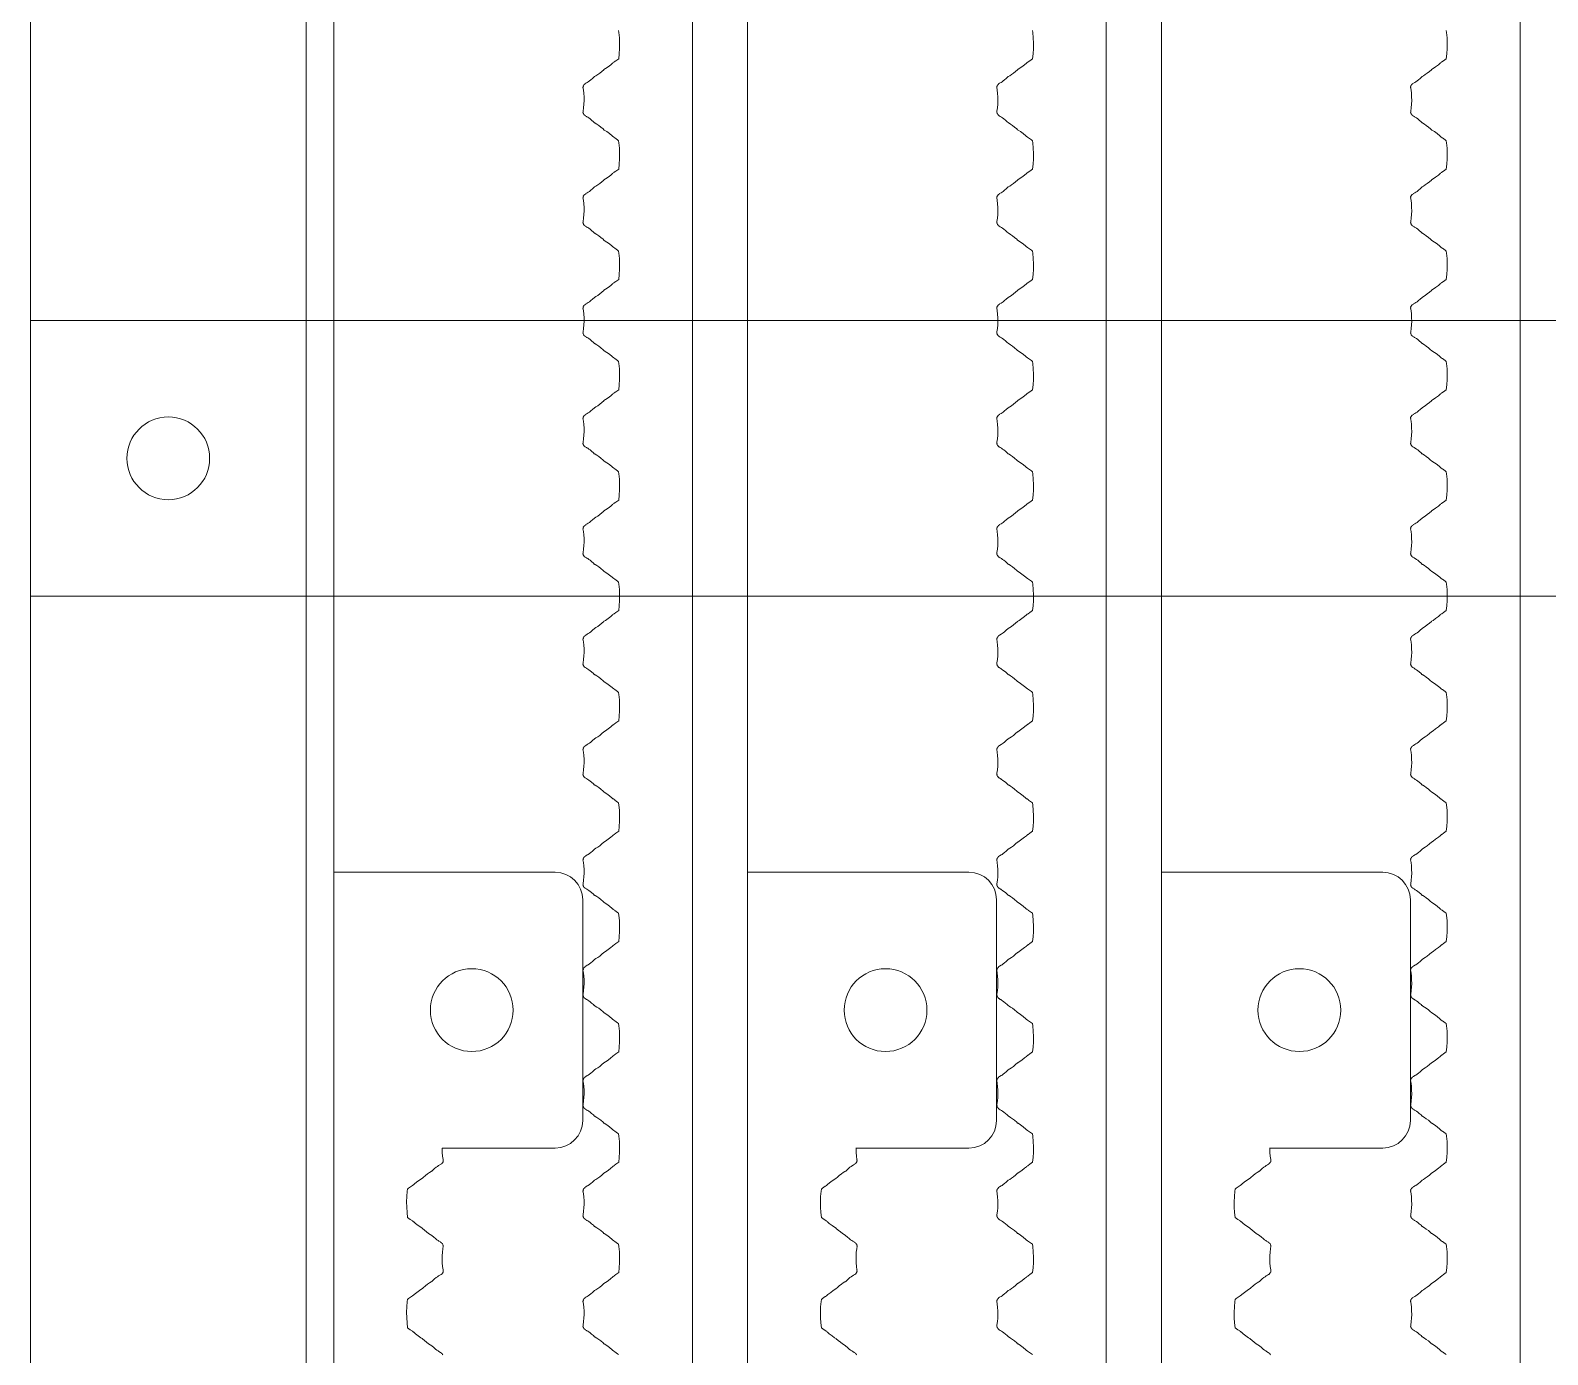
# Model space of a CAD drawing. Header units: millimetres. Extents: x 0 to 600, y -180 to 0.
# Drawn here: x 0 to 55, y -97.5 to -49.5 of the extents above; entities that cross this region are included whole.
import ezdxf

# ---------------------------------------------------------------- set-up
doc = ezdxf.new("R2010")
doc.units = ezdxf.units.MM
doc.layers.get('0').update_dxf_attribs({"linetype": 'CONTINUOUS', "lineweight": 0})
for name, color, linetype, lineweight in [('layer1', 6, 'CONTINUOUS', 0), ('layer2', 4, 'CONTINUOUS', 0), ('layer3', 2, 'CONTINUOUS', 0), ('layer4', 1, 'CONTINUOUS', 0), ('xdrills', 3, 'CONTINUOUS', 0)]:
    doc.layers.add(name, color=color, linetype=linetype, lineweight=lineweight)

# ---------------------------------------------------------------- blocks, each defined once
blk = doc.blocks.new('vline')
at = {"layer": 'layer2'}
for p, q in [((0, 0), (0, -160)), ((13, -160), (13, 0)), ((10.336, -39.565), (10.325, -39.487)), ((10.353, -39.757), (10.336, -39.565)), ((10.346, -40.34), (10.358, -40.147)), ((10.36, -39.952), (10.353, -39.757)), ((10.358, -40.147), (10.36, -39.952)), ((10.038, -40.732), (10.103, -40.677)), ((10.103, -40.677), (10.111, -40.672)), ((10.111, -40.672), (10.13, -40.654)), ((10.13, -40.654), (10.157, -40.638)), ((10.157, -40.638), (10.164, -40.63)), ((10.164, -40.63), (10.228, -40.587)), ((10.228, -40.587), (10.326, -40.514)), ((10.326, -40.514), (10.346, -40.34)), ((9.317, -41.283), (9.377, -41.233)), ((9.377, -41.233), (9.449, -41.165)), ((9.449, -41.165), (9.503, -41.133)), ((9.503, -41.133), (9.566, -41.092)), ((9.566, -41.092), (9.637, -41.04)), ((9.637, -41.04), (9.716, -40.976)), ((9.716, -40.976), (9.786, -40.913)), ((9.786, -40.913), (9.789, -40.911)), ((9.789, -40.911), (9.793, -40.907)), ((9.793, -40.907), (9.849, -40.872)), ((9.849, -40.872), (9.94, -40.808)), ((9.94, -40.808), (10.038, -40.732)), ((9.032, -41.556), (9.036, -41.552)), ((9.047, -41.647), (9.032, -41.556)), ((9.033, -41.524), (9.045, -41.513)), ((9.036, -41.552), (9.033, -41.524)), ((9.044, -41.492), (9.064, -41.476)), ((9.045, -41.513), (9.044, -41.492)), ((9.062, -41.774), (9.047, -41.647)), ((9.07, -41.903), (9.062, -41.774)), ((9.064, -41.461), (9.094, -41.441)), ((9.064, -41.476), (9.064, -41.461)), ((9.094, -41.431), (9.133, -41.407)), ((9.094, -41.441), (9.094, -41.431)), ((9.133, -41.407), (9.134, -41.404)), ((9.134, -41.404), (9.188, -41.374)), ((9.188, -41.374), (9.221, -41.353)), ((9.221, -41.353), (9.265, -41.323)), ((9.265, -41.323), (9.317, -41.283)), ((9.038, -42.417), (9.055, -42.291)), ((9.055, -42.291), (9.067, -42.163)), ((9.067, -42.163), (9.071, -42.033)), ((9.071, -42.033), (9.07, -41.903)), ((9.032, -42.461), (9.036, -42.43)), ((9.04, -42.469), (9.032, -42.461)), ((9.035, -42.429), (9.038, -42.417)), ((9.036, -42.43), (9.035, -42.429)), ((9.037, -42.493), (9.04, -42.469)), ((9.054, -42.506), (9.037, -42.493)), ((9.053, -42.525), (9.054, -42.506)), ((9.078, -42.543), (9.053, -42.525)), ((9.078, -42.555), (9.078, -42.543)), ((9.112, -42.577), (9.078, -42.555)), ((9.113, -42.584), (9.112, -42.577)), ((9.157, -42.609), (9.113, -42.584)), ((9.157, -42.611), (9.157, -42.609)), ((9.175, -42.62), (9.157, -42.611)), ((9.203, -42.636), (9.175, -42.62)), ((9.242, -42.662), (9.203, -42.636)), ((9.29, -42.696), (9.242, -42.662)), ((9.346, -42.742), (9.29, -42.696)), ((9.409, -42.798), (9.346, -42.742)), ((9.443, -42.831), (9.409, -42.798)), ((9.454, -42.838), (9.443, -42.831)), ((9.458, -42.842), (9.454, -42.838)), ((9.475, -42.851), (9.458, -42.842)), ((9.533, -42.887), (9.475, -42.851)), ((9.601, -42.934), (9.533, -42.887)), ((9.676, -42.992), (9.601, -42.934)), ((9.758, -43.062), (9.676, -42.992)), ((9.788, -43.091), (9.758, -43.062)), ((9.806, -43.101), (9.788, -43.091)), ((9.894, -43.159), (9.806, -43.101)), ((9.989, -43.229), (9.894, -43.159)), ((10.09, -43.312), (9.989, -43.229)), ((10.115, -43.336), (10.09, -43.312)), ((10.133, -43.346), (10.115, -43.336)), ((10.146, -43.359), (10.133, -43.346)), ((10.182, -43.382), (10.146, -43.359)), ((10.184, -43.384), (10.182, -43.382)), ((10.287, -43.457), (10.184, -43.384)), ((10.325, -43.487), (10.287, -43.457)), ((10.336, -43.565), (10.325, -43.487)), ((10.353, -43.757), (10.336, -43.565)), ((10.36, -43.952), (10.353, -43.757)), ((10.358, -44.147), (10.36, -43.952)), ((10.228, -44.587), (10.326, -44.514)), ((10.326, -44.514), (10.346, -44.34)), ((10.346, -44.34), (10.358, -44.147)), ((9.503, -45.133), (9.566, -45.092)), ((9.566, -45.092), (9.637, -45.04)), ((9.637, -45.04), (9.716, -44.976)), ((9.716, -44.976), (9.786, -44.913)), ((9.786, -44.913), (9.789, -44.911)), ((9.789, -44.911), (9.793, -44.907)), ((9.793, -44.907), (9.849, -44.872)), ((9.849, -44.872), (9.94, -44.808)), ((9.94, -44.808), (10.038, -44.732)), ((10.038, -44.732), (10.103, -44.677)), ((10.103, -44.677), (10.111, -44.672)), ((10.111, -44.672), (10.13, -44.654)), ((10.13, -44.654), (10.157, -44.638)), ((10.157, -44.638), (10.164, -44.63)), ((10.164, -44.63), (10.228, -44.587)), ((9.032, -45.556), (9.036, -45.552)), ((9.047, -45.647), (9.032, -45.556)), ((9.033, -45.524), (9.045, -45.513)), ((9.036, -45.552), (9.033, -45.524)), ((9.044, -45.492), (9.064, -45.476)), ((9.045, -45.513), (9.044, -45.492)), ((9.062, -45.774), (9.047, -45.647)), ((9.064, -45.461), (9.094, -45.441)), ((9.064, -45.476), (9.064, -45.461)), ((9.094, -45.431), (9.133, -45.407)), ((9.094, -45.441), (9.094, -45.431)), ((9.133, -45.407), (9.134, -45.404)), ((9.134, -45.404), (9.188, -45.374)), ((9.188, -45.374), (9.221, -45.353)), ((9.221, -45.353), (9.265, -45.323)), ((9.265, -45.323), (9.317, -45.283)), ((9.317, -45.283), (9.377, -45.233)), ((9.377, -45.233), (9.449, -45.165)), ((9.449, -45.165), (9.503, -45.133)), ((9.055, -46.291), (9.067, -46.163)), ((9.07, -45.903), (9.062, -45.774)), ((9.067, -46.163), (9.071, -46.033)), ((9.071, -46.033), (9.07, -45.903)), ((9.032, -46.461), (9.036, -46.43)), ((9.04, -46.469), (9.032, -46.461)), ((9.035, -46.429), (9.038, -46.417)), ((9.036, -46.43), (9.035, -46.429)), ((9.037, -46.493), (9.04, -46.469)), ((9.054, -46.506), (9.037, -46.493)), ((9.038, -46.417), (9.055, -46.291)), ((9.053, -46.525), (9.054, -46.506)), ((9.078, -46.543), (9.053, -46.525)), ((9.078, -46.555), (9.078, -46.543)), ((9.112, -46.577), (9.078, -46.555)), ((9.113, -46.584), (9.112, -46.577)), ((9.157, -46.609), (9.113, -46.584)), ((9.157, -46.611), (9.157, -46.609)), ((9.175, -46.62), (9.157, -46.611)), ((9.203, -46.636), (9.175, -46.62)), ((9.242, -46.662), (9.203, -46.636)), ((9.29, -46.696), (9.242, -46.662)), ((9.346, -46.742), (9.29, -46.696)), ((9.409, -46.798), (9.346, -46.742)), ((9.443, -46.831), (9.409, -46.798)), ((9.454, -46.838), (9.443, -46.831)), ((9.458, -46.842), (9.454, -46.838)), ((9.475, -46.851), (9.458, -46.842)), ((9.533, -46.887), (9.475, -46.851)), ((9.601, -46.934), (9.533, -46.887)), ((9.676, -46.992), (9.601, -46.934)), ((9.758, -47.062), (9.676, -46.992)), ((9.788, -47.091), (9.758, -47.062)), ((9.806, -47.101), (9.788, -47.091)), ((9.894, -47.159), (9.806, -47.101)), ((9.989, -47.229), (9.894, -47.159)), ((10.09, -47.312), (9.989, -47.229)), ((10.115, -47.336), (10.09, -47.312)), ((10.133, -47.346), (10.115, -47.336)), ((10.146, -47.359), (10.133, -47.346)), ((10.182, -47.382), (10.146, -47.359)), ((10.184, -47.384), (10.182, -47.382)), ((10.287, -47.457), (10.184, -47.384)), ((10.325, -47.487), (10.287, -47.457)), ((10.336, -47.565), (10.325, -47.487)), ((10.353, -47.757), (10.336, -47.565)), ((10.36, -47.952), (10.353, -47.757)), ((10.326, -48.514), (10.346, -48.34)), ((10.346, -48.34), (10.358, -48.147)), ((10.358, -48.147), (10.36, -47.952)), ((9.716, -48.976), (9.786, -48.913)), ((9.786, -48.913), (9.789, -48.911)), ((9.789, -48.911), (9.793, -48.907)), ((9.793, -48.907), (9.849, -48.872)), ((9.849, -48.872), (9.94, -48.808)), ((9.94, -48.808), (10.038, -48.732)), ((10.038, -48.732), (10.103, -48.677)), ((10.103, -48.677), (10.111, -48.672)), ((10.111, -48.672), (10.13, -48.654)), ((10.13, -48.654), (10.157, -48.638)), ((10.157, -48.638), (10.164, -48.63)), ((10.164, -48.63), (10.228, -48.587)), ((10.228, -48.587), (10.326, -48.514)), ((9.044, -49.492), (9.064, -49.476)), ((9.045, -49.513), (9.044, -49.492)), ((9.064, -49.461), (9.094, -49.441)), ((9.064, -49.476), (9.064, -49.461)), ((9.094, -49.431), (9.133, -49.407)), ((9.094, -49.441), (9.094, -49.431)), ((9.133, -49.407), (9.134, -49.404)), ((9.134, -49.404), (9.188, -49.374)), ((9.188, -49.374), (9.221, -49.353)), ((9.221, -49.353), (9.265, -49.323)), ((9.265, -49.323), (9.317, -49.283)), ((9.317, -49.283), (9.377, -49.233)), ((9.377, -49.233), (9.449, -49.165)), ((9.449, -49.165), (9.503, -49.133)), ((9.503, -49.133), (9.566, -49.092)), ((9.566, -49.092), (9.637, -49.04)), ((9.637, -49.04), (9.716, -48.976)), ((9.032, -49.556), (9.036, -49.552)), ((9.047, -49.647), (9.032, -49.556)), ((9.033, -49.524), (9.045, -49.513)), ((9.036, -49.552), (9.033, -49.524)), ((9.062, -49.774), (9.047, -49.647)), ((9.07, -49.903), (9.062, -49.774)), ((9.067, -50.163), (9.071, -50.033)), ((9.071, -50.033), (9.07, -49.903)), ((9.032, -50.461), (9.036, -50.43)), ((9.04, -50.469), (9.032, -50.461)), ((9.035, -50.429), (9.038, -50.417)), ((9.036, -50.43), (9.035, -50.429)), ((9.037, -50.493), (9.04, -50.469)), ((9.054, -50.506), (9.037, -50.493)), ((9.038, -50.417), (9.055, -50.291)), ((9.053, -50.525), (9.054, -50.506)), ((9.078, -50.543), (9.053, -50.525)), ((9.055, -50.291), (9.067, -50.163)), ((9.078, -50.555), (9.078, -50.543)), ((9.112, -50.577), (9.078, -50.555)), ((9.113, -50.584), (9.112, -50.577)), ((9.157, -50.609), (9.113, -50.584)), ((9.157, -50.611), (9.157, -50.609)), ((9.175, -50.62), (9.157, -50.611)), ((9.203, -50.636), (9.175, -50.62)), ((9.242, -50.662), (9.203, -50.636)), ((9.29, -50.696), (9.242, -50.662)), ((9.346, -50.742), (9.29, -50.696)), ((9.409, -50.798), (9.346, -50.742)), ((9.443, -50.831), (9.409, -50.798)), ((9.454, -50.838), (9.443, -50.831)), ((9.458, -50.842), (9.454, -50.838)), ((9.475, -50.851), (9.458, -50.842)), ((9.533, -50.887), (9.475, -50.851)), ((9.601, -50.934), (9.533, -50.887)), ((9.676, -50.992), (9.601, -50.934)), ((9.758, -51.062), (9.676, -50.992)), ((9.788, -51.091), (9.758, -51.062)), ((9.806, -51.101), (9.788, -51.091)), ((9.894, -51.159), (9.806, -51.101)), ((9.989, -51.229), (9.894, -51.159)), ((10.09, -51.312), (9.989, -51.229)), ((10.115, -51.336), (10.09, -51.312)), ((10.133, -51.346), (10.115, -51.336)), ((10.146, -51.359), (10.133, -51.346)), ((10.182, -51.382), (10.146, -51.359)), ((10.184, -51.384), (10.182, -51.382)), ((10.287, -51.457), (10.184, -51.384)), ((10.325, -51.487), (10.287, -51.457)), ((10.336, -51.565), (10.325, -51.487)), ((10.353, -51.757), (10.336, -51.565)), ((10.346, -52.34), (10.358, -52.147)), ((10.36, -51.952), (10.353, -51.757)), ((10.358, -52.147), (10.36, -51.952)), ((9.94, -52.808), (10.038, -52.732)), ((10.038, -52.732), (10.103, -52.677)), ((10.103, -52.677), (10.111, -52.672)), ((10.111, -52.672), (10.13, -52.654)), ((10.13, -52.654), (10.157, -52.638)), ((10.157, -52.638), (10.164, -52.63)), ((10.164, -52.63), (10.228, -52.587)), ((10.228, -52.587), (10.326, -52.514)), ((10.326, -52.514), (10.346, -52.34)), ((9.221, -53.353), (9.265, -53.323)), ((9.265, -53.323), (9.317, -53.283)), ((9.317, -53.283), (9.377, -53.233)), ((9.377, -53.233), (9.449, -53.165)), ((9.449, -53.165), (9.503, -53.133)), ((9.503, -53.133), (9.566, -53.092)), ((9.566, -53.092), (9.637, -53.04)), ((9.637, -53.04), (9.716, -52.976)), ((9.716, -52.976), (9.786, -52.913)), ((9.786, -52.913), (9.789, -52.911)), ((9.789, -52.911), (9.793, -52.907)), ((9.793, -52.907), (9.849, -52.872)), ((9.849, -52.872), (9.94, -52.808)), ((9.032, -53.556), (9.036, -53.552)), ((9.047, -53.647), (9.032, -53.556)), ((9.033, -53.524), (9.045, -53.513)), ((9.036, -53.552), (9.033, -53.524)), ((9.044, -53.492), (9.064, -53.476)), ((9.045, -53.513), (9.044, -53.492)), ((9.062, -53.774), (9.047, -53.647)), ((9.07, -53.903), (9.062, -53.774)), ((9.064, -53.461), (9.094, -53.441)), ((9.064, -53.476), (9.064, -53.461)), ((9.094, -53.431), (9.133, -53.407)), ((9.094, -53.441), (9.094, -53.431)), ((9.133, -53.407), (9.134, -53.404)), ((9.134, -53.404), (9.188, -53.374)), ((9.188, -53.374), (9.221, -53.353)), ((9.032, -54.461), (9.036, -54.43)), ((9.035, -54.429), (9.038, -54.417)), ((9.036, -54.43), (9.035, -54.429)), ((9.038, -54.417), (9.055, -54.291)), ((9.055, -54.291), (9.067, -54.163)), ((9.067, -54.163), (9.071, -54.033)), ((9.071, -54.033), (9.07, -53.903)), ((9.04, -54.469), (9.032, -54.461)), ((9.037, -54.493), (9.04, -54.469)), ((9.054, -54.506), (9.037, -54.493)), ((9.053, -54.525), (9.054, -54.506)), ((9.078, -54.543), (9.053, -54.525)), ((9.078, -54.555), (9.078, -54.543)), ((9.112, -54.577), (9.078, -54.555)), ((9.113, -54.584), (9.112, -54.577)), ((9.157, -54.609), (9.113, -54.584)), ((9.157, -54.611), (9.157, -54.609)), ((9.175, -54.62), (9.157, -54.611)), ((9.203, -54.636), (9.175, -54.62)), ((9.242, -54.662), (9.203, -54.636)), ((9.29, -54.696), (9.242, -54.662)), ((9.346, -54.742), (9.29, -54.696)), ((9.409, -54.798), (9.346, -54.742)), ((9.443, -54.831), (9.409, -54.798)), ((9.454, -54.838), (9.443, -54.831)), ((9.458, -54.842), (9.454, -54.838)), ((9.475, -54.851), (9.458, -54.842)), ((9.533, -54.887), (9.475, -54.851)), ((9.601, -54.934), (9.533, -54.887)), ((9.676, -54.992), (9.601, -54.934)), ((9.758, -55.062), (9.676, -54.992)), ((9.788, -55.091), (9.758, -55.062)), ((9.806, -55.101), (9.788, -55.091)), ((9.894, -55.159), (9.806, -55.101)), ((9.989, -55.229), (9.894, -55.159)), ((10.09, -55.312), (9.989, -55.229)), ((10.115, -55.336), (10.09, -55.312)), ((10.133, -55.346), (10.115, -55.336)), ((10.146, -55.359), (10.133, -55.346)), ((10.182, -55.382), (10.146, -55.359)), ((10.184, -55.384), (10.182, -55.382)), ((10.287, -55.457), (10.184, -55.384)), ((10.325, -55.487), (10.287, -55.457)), ((10.336, -55.565), (10.325, -55.487)), ((10.353, -55.757), (10.336, -55.565)), ((10.36, -55.952), (10.353, -55.757)), ((10.358, -56.147), (10.36, -55.952)), ((10.13, -56.654), (10.157, -56.638)), ((10.157, -56.638), (10.164, -56.63)), ((10.164, -56.63), (10.228, -56.587)), ((10.228, -56.587), (10.326, -56.514)), ((10.326, -56.514), (10.346, -56.34)), ((10.346, -56.34), (10.358, -56.147)), ((9.377, -57.233), (9.449, -57.165)), ((9.449, -57.165), (9.503, -57.133)), ((9.503, -57.133), (9.566, -57.092)), ((9.566, -57.092), (9.637, -57.04)), ((9.637, -57.04), (9.716, -56.976)), ((9.716, -56.976), (9.786, -56.913)), ((9.786, -56.913), (9.789, -56.911)), ((9.789, -56.911), (9.793, -56.907)), ((9.793, -56.907), (9.849, -56.872)), ((9.849, -56.872), (9.94, -56.808)), ((9.94, -56.808), (10.038, -56.732)), ((10.038, -56.732), (10.103, -56.677)), ((10.103, -56.677), (10.111, -56.672)), ((10.111, -56.672), (10.13, -56.654)), ((9.032, -57.556), (9.036, -57.552)), ((9.047, -57.647), (9.032, -57.556)), ((9.033, -57.524), (9.045, -57.513)), ((9.036, -57.552), (9.033, -57.524)), ((9.044, -57.492), (9.064, -57.476)), ((9.045, -57.513), (9.044, -57.492)), ((9.062, -57.774), (9.047, -57.647)), ((9.064, -57.461), (9.094, -57.441)), ((9.064, -57.476), (9.064, -57.461)), ((9.094, -57.431), (9.133, -57.407)), ((9.094, -57.441), (9.094, -57.431)), ((9.133, -57.407), (9.134, -57.404)), ((9.134, -57.404), (9.188, -57.374)), ((9.188, -57.374), (9.221, -57.353)), ((9.221, -57.353), (9.265, -57.323)), ((9.265, -57.323), (9.317, -57.283)), ((9.317, -57.283), (9.377, -57.233)), ((9.038, -58.417), (9.055, -58.291)), ((9.055, -58.291), (9.067, -58.163)), ((9.07, -57.903), (9.062, -57.774)), ((9.067, -58.163), (9.071, -58.033)), ((9.071, -58.033), (9.07, -57.903)), ((9.032, -58.461), (9.036, -58.43)), ((9.04, -58.469), (9.032, -58.461)), ((9.035, -58.429), (9.038, -58.417)), ((9.036, -58.43), (9.035, -58.429)), ((9.037, -58.493), (9.04, -58.469)), ((9.054, -58.506), (9.037, -58.493)), ((9.053, -58.525), (9.054, -58.506)), ((9.078, -58.543), (9.053, -58.525)), ((9.078, -58.555), (9.078, -58.543)), ((9.112, -58.577), (9.078, -58.555)), ((9.113, -58.584), (9.112, -58.577)), ((9.157, -58.609), (9.113, -58.584)), ((9.157, -58.611), (9.157, -58.609)), ((9.175, -58.62), (9.157, -58.611)), ((9.203, -58.636), (9.175, -58.62)), ((9.242, -58.662), (9.203, -58.636)), ((9.29, -58.696), (9.242, -58.662)), ((9.346, -58.742), (9.29, -58.696)), ((9.409, -58.798), (9.346, -58.742)), ((9.443, -58.831), (9.409, -58.798)), ((9.454, -58.838), (9.443, -58.831)), ((9.458, -58.842), (9.454, -58.838)), ((9.475, -58.851), (9.458, -58.842)), ((9.533, -58.887), (9.475, -58.851)), ((9.601, -58.934), (9.533, -58.887)), ((9.676, -58.992), (9.601, -58.934)), ((9.758, -59.062), (9.676, -58.992)), ((9.788, -59.091), (9.758, -59.062)), ((9.806, -59.101), (9.788, -59.091)), ((9.894, -59.159), (9.806, -59.101)), ((9.989, -59.229), (9.894, -59.159)), ((10.09, -59.312), (9.989, -59.229)), ((10.115, -59.336), (10.09, -59.312)), ((10.133, -59.346), (10.115, -59.336)), ((10.146, -59.359), (10.133, -59.346)), ((10.182, -59.382), (10.146, -59.359)), ((10.184, -59.384), (10.182, -59.382)), ((10.287, -59.457), (10.184, -59.384)), ((10.325, -59.487), (10.287, -59.457)), ((10.336, -59.565), (10.325, -59.487)), ((10.353, -59.757), (10.336, -59.565)), ((10.36, -59.952), (10.353, -59.757)), ((10.326, -60.514), (10.346, -60.34)), ((10.346, -60.34), (10.358, -60.147)), ((10.358, -60.147), (10.36, -59.952)), ((9.566, -61.092), (9.637, -61.04)), ((9.637, -61.04), (9.716, -60.976)), ((9.716, -60.976), (9.786, -60.913)), ((9.786, -60.913), (9.789, -60.911)), ((9.789, -60.911), (9.793, -60.907)), ((9.793, -60.907), (9.849, -60.872)), ((9.849, -60.872), (9.94, -60.808)), ((9.94, -60.808), (10.038, -60.732)), ((10.038, -60.732), (10.103, -60.677)), ((10.103, -60.677), (10.111, -60.672)), ((10.111, -60.672), (10.13, -60.654)), ((10.13, -60.654), (10.157, -60.638)), ((10.157, -60.638), (10.164, -60.63)), ((10.164, -60.63), (10.228, -60.587)), ((10.228, -60.587), (10.326, -60.514)), ((9.032, -61.556), (9.036, -61.552)), ((9.047, -61.647), (9.032, -61.556)), ((9.033, -61.524), (9.045, -61.513)), ((9.036, -61.552), (9.033, -61.524)), ((9.044, -61.492), (9.064, -61.476)), ((9.045, -61.513), (9.044, -61.492)), ((9.064, -61.461), (9.094, -61.441)), ((9.064, -61.476), (9.064, -61.461)), ((9.094, -61.431), (9.133, -61.407)), ((9.094, -61.441), (9.094, -61.431)), ((9.133, -61.407), (9.134, -61.404)), ((9.134, -61.404), (9.188, -61.374)), ((9.188, -61.374), (9.221, -61.353)), ((9.221, -61.353), (9.265, -61.323)), ((9.265, -61.323), (9.317, -61.283)), ((9.317, -61.283), (9.377, -61.233)), ((9.377, -61.233), (9.449, -61.165)), ((9.449, -61.165), (9.503, -61.133)), ((9.503, -61.133), (9.566, -61.092)), ((9.062, -61.774), (9.047, -61.647)), ((9.07, -61.903), (9.062, -61.774)), ((9.067, -62.163), (9.071, -62.033)), ((9.071, -62.033), (9.07, -61.903)), ((9.032, -62.461), (9.036, -62.43)), ((9.04, -62.469), (9.032, -62.461)), ((9.035, -62.429), (9.038, -62.417)), ((9.036, -62.43), (9.035, -62.429)), ((9.037, -62.493), (9.04, -62.469)), ((9.054, -62.506), (9.037, -62.493)), ((9.038, -62.417), (9.055, -62.291)), ((9.053, -62.525), (9.054, -62.506)), ((9.078, -62.543), (9.053, -62.525)), ((9.055, -62.291), (9.067, -62.163)), ((9.078, -62.555), (9.078, -62.543)), ((9.112, -62.577), (9.078, -62.555)), ((9.113, -62.584), (9.112, -62.577)), ((9.157, -62.609), (9.113, -62.584)), ((9.157, -62.611), (9.157, -62.609)), ((9.175, -62.62), (9.157, -62.611)), ((9.203, -62.636), (9.175, -62.62)), ((9.242, -62.662), (9.203, -62.636)), ((9.29, -62.696), (9.242, -62.662)), ((9.346, -62.742), (9.29, -62.696)), ((9.409, -62.798), (9.346, -62.742)), ((9.443, -62.831), (9.409, -62.798)), ((9.454, -62.838), (9.443, -62.831)), ((9.458, -62.842), (9.454, -62.838)), ((9.475, -62.851), (9.458, -62.842)), ((9.533, -62.887), (9.475, -62.851)), ((9.601, -62.934), (9.533, -62.887)), ((9.676, -62.992), (9.601, -62.934)), ((9.758, -63.062), (9.676, -62.992)), ((9.788, -63.091), (9.758, -63.062)), ((9.806, -63.101), (9.788, -63.091)), ((9.894, -63.159), (9.806, -63.101)), ((9.989, -63.229), (9.894, -63.159)), ((10.09, -63.312), (9.989, -63.229)), ((10.115, -63.336), (10.09, -63.312)), ((10.133, -63.346), (10.115, -63.336)), ((10.146, -63.359), (10.133, -63.346)), ((10.182, -63.382), (10.146, -63.359)), ((10.184, -63.384), (10.182, -63.382)), ((10.287, -63.457), (10.184, -63.384)), ((10.325, -63.487), (10.287, -63.457)), ((10.336, -63.565), (10.325, -63.487)), ((10.353, -63.757), (10.336, -63.565)), ((10.36, -63.952), (10.353, -63.757)), ((10.326, -64.514), (10.346, -64.34)), ((10.346, -64.34), (10.358, -64.147)), ((10.358, -64.147), (10.36, -63.952)), ((9.793, -64.907), (9.849, -64.872)), ((9.849, -64.872), (9.94, -64.808)), ((9.94, -64.808), (10.038, -64.732)), ((10.038, -64.732), (10.103, -64.677)), ((10.103, -64.677), (10.111, -64.672)), ((10.111, -64.672), (10.13, -64.654)), ((10.13, -64.654), (10.157, -64.638)), ((10.157, -64.638), (10.164, -64.63)), ((10.164, -64.63), (10.228, -64.587)), ((10.228, -64.587), (10.326, -64.514)), ((9.064, -65.461), (9.094, -65.441)), ((9.094, -65.431), (9.133, -65.407)), ((9.094, -65.441), (9.094, -65.431)), ((9.133, -65.407), (9.134, -65.404)), ((9.134, -65.404), (9.188, -65.374)), ((9.188, -65.374), (9.221, -65.353)), ((9.221, -65.353), (9.265, -65.323)), ((9.265, -65.323), (9.317, -65.283)), ((9.317, -65.283), (9.377, -65.233)), ((9.377, -65.233), (9.449, -65.165)), ((9.449, -65.165), (9.503, -65.133)), ((9.503, -65.133), (9.566, -65.092)), ((9.566, -65.092), (9.637, -65.04)), ((9.637, -65.04), (9.716, -64.976)), ((9.716, -64.976), (9.786, -64.913)), ((9.786, -64.913), (9.789, -64.911)), ((9.789, -64.911), (9.793, -64.907)), ((9.032, -65.556), (9.036, -65.552)), ((9.047, -65.647), (9.032, -65.556)), ((9.033, -65.524), (9.045, -65.513)), ((9.036, -65.552), (9.033, -65.524)), ((9.044, -65.492), (9.064, -65.476)), ((9.045, -65.513), (9.044, -65.492)), ((9.062, -65.774), (9.047, -65.647)), ((9.07, -65.903), (9.062, -65.774)), ((9.064, -65.476), (9.064, -65.461)), ((9.071, -66.033), (9.07, -65.903)), ((9.032, -66.461), (9.036, -66.43)), ((9.04, -66.469), (9.032, -66.461)), ((9.035, -66.429), (9.038, -66.417)), ((9.036, -66.43), (9.035, -66.429)), ((9.037, -66.493), (9.04, -66.469)), ((9.054, -66.506), (9.037, -66.493)), ((9.038, -66.417), (9.055, -66.291)), ((9.053, -66.525), (9.054, -66.506)), ((9.078, -66.543), (9.053, -66.525)), ((9.055, -66.291), (9.067, -66.163)), ((9.067, -66.163), (9.071, -66.033)), ((9.078, -66.555), (9.078, -66.543)), ((9.112, -66.577), (9.078, -66.555)), ((9.113, -66.584), (9.112, -66.577)), ((9.157, -66.609), (9.113, -66.584)), ((9.157, -66.611), (9.157, -66.609)), ((9.175, -66.62), (9.157, -66.611)), ((9.203, -66.636), (9.175, -66.62)), ((9.242, -66.662), (9.203, -66.636)), ((9.29, -66.696), (9.242, -66.662)), ((9.346, -66.742), (9.29, -66.696)), ((9.409, -66.798), (9.346, -66.742)), ((9.443, -66.831), (9.409, -66.798)), ((9.454, -66.838), (9.443, -66.831)), ((9.458, -66.842), (9.454, -66.838)), ((9.475, -66.851), (9.458, -66.842)), ((9.533, -66.887), (9.475, -66.851)), ((9.601, -66.934), (9.533, -66.887)), ((9.676, -66.992), (9.601, -66.934)), ((9.758, -67.062), (9.676, -66.992)), ((9.788, -67.091), (9.758, -67.062)), ((9.806, -67.101), (9.788, -67.091)), ((9.894, -67.159), (9.806, -67.101)), ((9.989, -67.229), (9.894, -67.159)), ((10.09, -67.312), (9.989, -67.229)), ((10.115, -67.336), (10.09, -67.312)), ((10.133, -67.346), (10.115, -67.336)), ((10.146, -67.359), (10.133, -67.346)), ((10.182, -67.382), (10.146, -67.359)), ((10.184, -67.384), (10.182, -67.382)), ((10.287, -67.457), (10.184, -67.384)), ((10.325, -67.487), (10.287, -67.457)), ((10.336, -67.565), (10.325, -67.487)), ((10.353, -67.757), (10.336, -67.565)), ((10.346, -68.34), (10.358, -68.147)), ((10.36, -67.952), (10.353, -67.757)), ((10.358, -68.147), (10.36, -67.952)), ((9.94, -68.808), (10.038, -68.732)), ((10.038, -68.732), (10.103, -68.677)), ((10.103, -68.677), (10.111, -68.672)), ((10.111, -68.672), (10.13, -68.654)), ((10.13, -68.654), (10.157, -68.638)), ((10.157, -68.638), (10.164, -68.63)), ((10.164, -68.63), (10.228, -68.587)), ((10.228, -68.587), (10.326, -68.514)), ((10.326, -68.514), (10.346, -68.34)), ((9.265, -69.323), (9.317, -69.283)), ((9.317, -69.283), (9.377, -69.233)), ((9.377, -69.233), (9.449, -69.165)), ((9.449, -69.165), (9.503, -69.133)), ((9.503, -69.133), (9.566, -69.092)), ((9.566, -69.092), (9.637, -69.04)), ((9.637, -69.04), (9.716, -68.976)), ((9.716, -68.976), (9.786, -68.913)), ((9.786, -68.913), (9.789, -68.911)), ((9.789, -68.911), (9.793, -68.907)), ((9.793, -68.907), (9.849, -68.872)), ((9.849, -68.872), (9.94, -68.808)), ((9.032, -69.556), (9.036, -69.552)), ((9.047, -69.647), (9.032, -69.556)), ((9.033, -69.524), (9.045, -69.513)), ((9.036, -69.552), (9.033, -69.524)), ((9.044, -69.492), (9.064, -69.476)), ((9.045, -69.513), (9.044, -69.492)), ((9.062, -69.774), (9.047, -69.647)), ((9.07, -69.903), (9.062, -69.774)), ((9.064, -69.461), (9.094, -69.441)), ((9.064, -69.476), (9.064, -69.461)), ((9.094, -69.431), (9.133, -69.407)), ((9.094, -69.441), (9.094, -69.431)), ((9.133, -69.407), (9.134, -69.404)), ((9.134, -69.404), (9.188, -69.374)), ((9.188, -69.374), (9.221, -69.353)), ((9.221, -69.353), (9.265, -69.323)), ((0, -70), (8.023, -70)), ((9.038, -70.417), (9.055, -70.291)), ((9.055, -70.291), (9.067, -70.163)), ((9.067, -70.163), (9.071, -70.033)), ((9.071, -70.033), (9.07, -69.903)), ((9.032, -70.461), (9.036, -70.43)), ((9.04, -70.469), (9.032, -70.461)), ((9.035, -70.429), (9.038, -70.417)), ((9.036, -70.43), (9.035, -70.429)), ((9.037, -70.493), (9.04, -70.469)), ((9.054, -70.506), (9.037, -70.493)), ((9.053, -70.525), (9.054, -70.506)), ((9.078, -70.543), (9.053, -70.525)), ((9.078, -70.555), (9.078, -70.543)), ((9.112, -70.577), (9.078, -70.555)), ((9.113, -70.584), (9.112, -70.577)), ((9.157, -70.609), (9.113, -70.584)), ((9.157, -70.611), (9.157, -70.609)), ((9.175, -70.62), (9.157, -70.611)), ((9.203, -70.636), (9.175, -70.62)), ((9.242, -70.662), (9.203, -70.636)), ((9.29, -70.696), (9.242, -70.662)), ((9.346, -70.742), (9.29, -70.696)), ((9.409, -70.798), (9.346, -70.742)), ((9.443, -70.831), (9.409, -70.798)), ((9.454, -70.838), (9.443, -70.831)), ((9.458, -70.842), (9.454, -70.838)), ((9.475, -70.851), (9.458, -70.842)), ((9.533, -70.887), (9.475, -70.851)), ((9.601, -70.934), (9.533, -70.887)), ((9.676, -70.992), (9.601, -70.934)), ((9.023, -71), (9.023, -79)), ((9.758, -71.062), (9.676, -70.992)), ((9.788, -71.091), (9.758, -71.062)), ((9.806, -71.101), (9.788, -71.091)), ((9.894, -71.159), (9.806, -71.101)), ((9.989, -71.229), (9.894, -71.159)), ((10.09, -71.312), (9.989, -71.229)), ((10.115, -71.336), (10.09, -71.312)), ((10.133, -71.346), (10.115, -71.336)), ((10.146, -71.359), (10.133, -71.346)), ((10.182, -71.382), (10.146, -71.359)), ((10.184, -71.384), (10.182, -71.382)), ((10.287, -71.457), (10.184, -71.384)), ((10.325, -71.487), (10.287, -71.457)), ((10.336, -71.565), (10.325, -71.487)), ((10.353, -71.757), (10.336, -71.565)), ((10.36, -71.952), (10.353, -71.757)), ((10.358, -72.147), (10.36, -71.952)), ((10.164, -72.63), (10.228, -72.587)), ((10.228, -72.587), (10.326, -72.514)), ((10.326, -72.514), (10.346, -72.34)), ((10.346, -72.34), (10.358, -72.147)), ((9.449, -73.165), (9.503, -73.133)), ((9.503, -73.133), (9.566, -73.092)), ((9.566, -73.092), (9.637, -73.04)), ((9.637, -73.04), (9.716, -72.976)), ((9.716, -72.976), (9.786, -72.913)), ((9.786, -72.913), (9.789, -72.911)), ((9.789, -72.911), (9.793, -72.907)), ((9.793, -72.907), (9.849, -72.872)), ((9.849, -72.872), (9.94, -72.808)), ((9.94, -72.808), (10.038, -72.732)), ((10.038, -72.732), (10.103, -72.677)), ((10.103, -72.677), (10.111, -72.672)), ((10.111, -72.672), (10.13, -72.654)), ((10.13, -72.654), (10.157, -72.638)), ((10.157, -72.638), (10.164, -72.63)), ((9.032, -73.556), (9.036, -73.552)), ((9.047, -73.647), (9.032, -73.556)), ((9.033, -73.524), (9.045, -73.513)), ((9.036, -73.552), (9.033, -73.524)), ((9.044, -73.492), (9.064, -73.476)), ((9.045, -73.513), (9.044, -73.492)), ((9.062, -73.774), (9.047, -73.647)), ((9.064, -73.461), (9.094, -73.441)), ((9.064, -73.476), (9.064, -73.461)), ((9.094, -73.431), (9.133, -73.407)), ((9.094, -73.441), (9.094, -73.431)), ((9.133, -73.407), (9.134, -73.404)), ((9.134, -73.404), (9.188, -73.374)), ((9.188, -73.374), (9.221, -73.353)), ((9.221, -73.353), (9.265, -73.323)), ((9.265, -73.323), (9.317, -73.283)), ((9.317, -73.283), (9.377, -73.233)), ((9.377, -73.233), (9.449, -73.165)), ((9.055, -74.291), (9.067, -74.163)), ((9.07, -73.903), (9.062, -73.774)), ((9.067, -74.163), (9.071, -74.033)), ((9.071, -74.033), (9.07, -73.903)), ((9.032, -74.461), (9.036, -74.43)), ((9.04, -74.469), (9.032, -74.461)), ((9.035, -74.429), (9.038, -74.417)), ((9.036, -74.43), (9.035, -74.429)), ((9.037, -74.493), (9.04, -74.469)), ((9.054, -74.506), (9.037, -74.493)), ((9.038, -74.417), (9.055, -74.291)), ((9.053, -74.525), (9.054, -74.506)), ((9.078, -74.543), (9.053, -74.525)), ((9.078, -74.555), (9.078, -74.543)), ((9.112, -74.577), (9.078, -74.555)), ((9.113, -74.584), (9.112, -74.577)), ((9.157, -74.609), (9.113, -74.584)), ((9.157, -74.611), (9.157, -74.609)), ((9.175, -74.62), (9.157, -74.611)), ((9.203, -74.636), (9.175, -74.62)), ((9.242, -74.662), (9.203, -74.636)), ((9.29, -74.696), (9.242, -74.662)), ((9.346, -74.742), (9.29, -74.696)), ((9.409, -74.798), (9.346, -74.742)), ((9.443, -74.831), (9.409, -74.798)), ((9.454, -74.838), (9.443, -74.831)), ((9.458, -74.842), (9.454, -74.838)), ((9.475, -74.851), (9.458, -74.842)), ((9.533, -74.887), (9.475, -74.851)), ((9.601, -74.934), (9.533, -74.887)), ((9.676, -74.992), (9.601, -74.934)), ((9.758, -75.062), (9.676, -74.992)), ((9.788, -75.091), (9.758, -75.062)), ((9.806, -75.101), (9.788, -75.091)), ((9.894, -75.159), (9.806, -75.101)), ((9.989, -75.229), (9.894, -75.159)), ((10.09, -75.312), (9.989, -75.229)), ((10.115, -75.336), (10.09, -75.312)), ((10.133, -75.346), (10.115, -75.336)), ((10.146, -75.359), (10.133, -75.346)), ((10.182, -75.382), (10.146, -75.359)), ((10.184, -75.384), (10.182, -75.382)), ((10.287, -75.457), (10.184, -75.384)), ((10.325, -75.487), (10.287, -75.457)), ((10.336, -75.565), (10.325, -75.487)), ((10.353, -75.757), (10.336, -75.565)), ((10.36, -75.952), (10.353, -75.757)), ((10.326, -76.514), (10.346, -76.34)), ((10.346, -76.34), (10.358, -76.147)), ((10.358, -76.147), (10.36, -75.952)), ((9.637, -77.04), (9.716, -76.976)), ((9.716, -76.976), (9.786, -76.913)), ((9.786, -76.913), (9.789, -76.911)), ((9.789, -76.911), (9.793, -76.907)), ((9.793, -76.907), (9.849, -76.872)), ((9.849, -76.872), (9.94, -76.808)), ((9.94, -76.808), (10.038, -76.732)), ((10.038, -76.732), (10.103, -76.677)), ((10.103, -76.677), (10.111, -76.672)), ((10.111, -76.672), (10.13, -76.654)), ((10.13, -76.654), (10.157, -76.638)), ((10.157, -76.638), (10.164, -76.63)), ((10.164, -76.63), (10.228, -76.587)), ((10.228, -76.587), (10.326, -76.514)), ((9.033, -77.524), (9.045, -77.513)), ((9.036, -77.552), (9.033, -77.524)), ((9.044, -77.492), (9.064, -77.476)), ((9.045, -77.513), (9.044, -77.492)), ((9.064, -77.461), (9.094, -77.441)), ((9.064, -77.476), (9.064, -77.461)), ((9.094, -77.431), (9.133, -77.407)), ((9.094, -77.441), (9.094, -77.431)), ((9.133, -77.407), (9.134, -77.404)), ((9.134, -77.404), (9.188, -77.374)), ((9.188, -77.374), (9.221, -77.353)), ((9.221, -77.353), (9.265, -77.323)), ((9.265, -77.323), (9.317, -77.283)), ((9.317, -77.283), (9.377, -77.233)), ((9.377, -77.233), (9.449, -77.165)), ((9.449, -77.165), (9.503, -77.133)), ((9.503, -77.133), (9.566, -77.092)), ((9.566, -77.092), (9.637, -77.04)), ((9.032, -77.556), (9.036, -77.552)), ((9.047, -77.647), (9.032, -77.556)), ((9.062, -77.774), (9.047, -77.647)), ((9.07, -77.903), (9.062, -77.774)), ((9.067, -78.163), (9.071, -78.033)), ((9.071, -78.033), (9.07, -77.903)), ((9.032, -78.461), (9.036, -78.43)), ((9.04, -78.469), (9.032, -78.461)), ((9.035, -78.429), (9.038, -78.417)), ((9.036, -78.43), (9.035, -78.429)), ((9.037, -78.493), (9.04, -78.469)), ((9.054, -78.506), (9.037, -78.493)), ((9.038, -78.417), (9.055, -78.291)), ((9.053, -78.525), (9.054, -78.506)), ((9.078, -78.543), (9.053, -78.525)), ((9.055, -78.291), (9.067, -78.163)), ((9.078, -78.555), (9.078, -78.543)), ((9.112, -78.577), (9.078, -78.555)), ((9.113, -78.584), (9.112, -78.577)), ((9.157, -78.609), (9.113, -78.584)), ((9.157, -78.611), (9.157, -78.609)), ((9.175, -78.62), (9.157, -78.611)), ((9.203, -78.636), (9.175, -78.62)), ((9.242, -78.662), (9.203, -78.636)), ((9.29, -78.696), (9.242, -78.662)), ((9.346, -78.742), (9.29, -78.696)), ((9.409, -78.798), (9.346, -78.742)), ((9.443, -78.831), (9.409, -78.798)), ((9.454, -78.838), (9.443, -78.831)), ((9.458, -78.842), (9.454, -78.838)), ((9.475, -78.851), (9.458, -78.842)), ((9.533, -78.887), (9.475, -78.851)), ((9.601, -78.934), (9.533, -78.887)), ((9.676, -78.992), (9.601, -78.934)), ((9.758, -79.062), (9.676, -78.992)), ((9.788, -79.091), (9.758, -79.062)), ((9.806, -79.101), (9.788, -79.091)), ((9.894, -79.159), (9.806, -79.101)), ((9.989, -79.229), (9.894, -79.159)), ((10.09, -79.312), (9.989, -79.229)), ((10.115, -79.336), (10.09, -79.312)), ((10.133, -79.346), (10.115, -79.336)), ((10.146, -79.359), (10.133, -79.346)), ((10.182, -79.382), (10.146, -79.359)), ((10.184, -79.384), (10.182, -79.382)), ((10.287, -79.457), (10.184, -79.384)), ((10.325, -79.487), (10.287, -79.457)), ((10.336, -79.565), (10.325, -79.487)), ((10.353, -79.757), (10.336, -79.565)), ((3.922, -80), (8.023, -80)), ((3.929, -80.033), (3.929, -80)), ((3.933, -80.163), (3.929, -80.033)), ((3.945, -80.291), (3.933, -80.163)), ((3.962, -80.417), (3.945, -80.291)), ((10.346, -80.34), (10.358, -80.147)), ((10.36, -79.952), (10.353, -79.757)), ((10.358, -80.147), (10.36, -79.952)), ((3.525, -80.851), (3.542, -80.842)), ((3.542, -80.842), (3.546, -80.838)), ((3.546, -80.838), (3.557, -80.831)), ((3.557, -80.831), (3.591, -80.798)), ((3.591, -80.798), (3.654, -80.742)), ((3.654, -80.742), (3.71, -80.696)), ((3.71, -80.696), (3.758, -80.662)), ((3.758, -80.662), (3.797, -80.636)), ((3.797, -80.636), (3.825, -80.62)), ((3.825, -80.62), (3.843, -80.611)), ((3.843, -80.609), (3.887, -80.584)), ((3.843, -80.611), (3.843, -80.609)), ((3.887, -80.584), (3.888, -80.577)), ((3.888, -80.577), (3.922, -80.555)), ((3.922, -80.543), (3.947, -80.525)), ((3.922, -80.555), (3.922, -80.543)), ((3.946, -80.506), (3.963, -80.493)), ((3.947, -80.525), (3.946, -80.506)), ((3.96, -80.469), (3.968, -80.461)), ((3.963, -80.493), (3.96, -80.469)), ((3.965, -80.429), (3.962, -80.417)), ((3.964, -80.43), (3.965, -80.429)), ((3.968, -80.461), (3.964, -80.43)), ((9.849, -80.872), (9.94, -80.808)), ((9.94, -80.808), (10.038, -80.732)), ((10.038, -80.732), (10.103, -80.677)), ((10.103, -80.677), (10.111, -80.672)), ((10.111, -80.672), (10.13, -80.654)), ((10.13, -80.654), (10.157, -80.638)), ((10.157, -80.638), (10.164, -80.63)), ((10.164, -80.63), (10.228, -80.587)), ((10.228, -80.587), (10.326, -80.514)), ((10.326, -80.514), (10.346, -80.34)), ((2.713, -81.457), (2.816, -81.384)), ((2.816, -81.384), (2.818, -81.382)), ((2.818, -81.382), (2.854, -81.359)), ((2.854, -81.359), (2.867, -81.346)), ((2.867, -81.346), (2.885, -81.336)), ((2.885, -81.336), (2.91, -81.312)), ((2.91, -81.312), (3.011, -81.229)), ((3.011, -81.229), (3.106, -81.159)), ((3.106, -81.159), (3.194, -81.101)), ((3.194, -81.101), (3.212, -81.091)), ((3.212, -81.091), (3.242, -81.062)), ((3.242, -81.062), (3.324, -80.992)), ((3.324, -80.992), (3.399, -80.934)), ((3.399, -80.934), (3.467, -80.887)), ((3.467, -80.887), (3.525, -80.851)), ((9.134, -81.404), (9.188, -81.374)), ((9.188, -81.374), (9.221, -81.353)), ((9.221, -81.353), (9.265, -81.323)), ((9.265, -81.323), (9.317, -81.283)), ((9.317, -81.283), (9.377, -81.233)), ((9.377, -81.233), (9.449, -81.165)), ((9.449, -81.165), (9.503, -81.133)), ((9.503, -81.133), (9.566, -81.092)), ((9.566, -81.092), (9.637, -81.04)), ((9.637, -81.04), (9.716, -80.976)), ((9.716, -80.976), (9.786, -80.913)), ((9.786, -80.913), (9.789, -80.911)), ((9.789, -80.911), (9.793, -80.907)), ((9.793, -80.907), (9.849, -80.872)), ((2.64, -81.952), (2.647, -81.757)), ((2.647, -81.757), (2.664, -81.565)), ((2.664, -81.565), (2.675, -81.487)), ((2.675, -81.487), (2.713, -81.457)), ((9.032, -81.556), (9.036, -81.552)), ((9.047, -81.647), (9.032, -81.556)), ((9.033, -81.524), (9.045, -81.513)), ((9.036, -81.552), (9.033, -81.524)), ((9.044, -81.492), (9.064, -81.476)), ((9.045, -81.513), (9.044, -81.492)), ((9.062, -81.774), (9.047, -81.647)), ((9.07, -81.903), (9.062, -81.774)), ((9.064, -81.461), (9.094, -81.441)), ((9.064, -81.476), (9.064, -81.461)), ((9.071, -82.033), (9.07, -81.903)), ((9.094, -81.431), (9.133, -81.407)), ((9.094, -81.441), (9.094, -81.431)), ((9.133, -81.407), (9.134, -81.404)), ((2.642, -82.147), (2.64, -81.952)), ((2.654, -82.34), (2.642, -82.147)), ((2.674, -82.514), (2.654, -82.34)), ((9.032, -82.461), (9.036, -82.43)), ((9.04, -82.469), (9.032, -82.461)), ((9.035, -82.429), (9.038, -82.417)), ((9.036, -82.43), (9.035, -82.429)), ((9.037, -82.493), (9.04, -82.469)), ((9.054, -82.506), (9.037, -82.493)), ((9.038, -82.417), (9.055, -82.291)), ((9.055, -82.291), (9.067, -82.163)), ((9.067, -82.163), (9.071, -82.033)), ((2.772, -82.587), (2.674, -82.514)), ((2.836, -82.63), (2.772, -82.587)), ((2.843, -82.638), (2.836, -82.63)), ((2.87, -82.654), (2.843, -82.638)), ((2.889, -82.672), (2.87, -82.654)), ((2.897, -82.677), (2.889, -82.672)), ((2.962, -82.732), (2.897, -82.677)), ((3.06, -82.808), (2.962, -82.732)), ((3.151, -82.872), (3.06, -82.808)), ((3.207, -82.907), (3.151, -82.872)), ((3.211, -82.911), (3.207, -82.907)), ((3.214, -82.913), (3.211, -82.911)), ((3.284, -82.976), (3.214, -82.913)), ((3.363, -83.04), (3.284, -82.976)), ((3.434, -83.092), (3.363, -83.04)), ((9.053, -82.525), (9.054, -82.506)), ((9.078, -82.543), (9.053, -82.525)), ((9.078, -82.555), (9.078, -82.543)), ((9.112, -82.577), (9.078, -82.555)), ((9.113, -82.584), (9.112, -82.577)), ((9.157, -82.609), (9.113, -82.584)), ((9.157, -82.611), (9.157, -82.609)), ((9.175, -82.62), (9.157, -82.611)), ((9.203, -82.636), (9.175, -82.62)), ((9.242, -82.662), (9.203, -82.636)), ((9.29, -82.696), (9.242, -82.662)), ((9.346, -82.742), (9.29, -82.696)), ((9.409, -82.798), (9.346, -82.742)), ((9.443, -82.831), (9.409, -82.798)), ((9.454, -82.838), (9.443, -82.831)), ((9.458, -82.842), (9.454, -82.838)), ((9.475, -82.851), (9.458, -82.842)), ((9.533, -82.887), (9.475, -82.851)), ((9.601, -82.934), (9.533, -82.887)), ((9.676, -82.992), (9.601, -82.934)), ((9.758, -83.062), (9.676, -82.992)), ((3.497, -83.133), (3.434, -83.092)), ((3.551, -83.165), (3.497, -83.133)), ((3.623, -83.233), (3.551, -83.165)), ((3.683, -83.283), (3.623, -83.233)), ((3.735, -83.323), (3.683, -83.283)), ((3.779, -83.353), (3.735, -83.323)), ((3.812, -83.374), (3.779, -83.353)), ((3.866, -83.404), (3.812, -83.374)), ((3.867, -83.407), (3.866, -83.404)), ((3.906, -83.431), (3.867, -83.407)), ((3.906, -83.441), (3.906, -83.431)), ((3.936, -83.461), (3.906, -83.441)), ((3.936, -83.476), (3.936, -83.461)), ((3.956, -83.492), (3.936, -83.476)), ((3.953, -83.647), (3.968, -83.556)), ((3.955, -83.513), (3.956, -83.492)), ((3.967, -83.524), (3.955, -83.513)), ((3.964, -83.552), (3.967, -83.524)), ((3.968, -83.556), (3.964, -83.552)), ((9.788, -83.091), (9.758, -83.062)), ((9.806, -83.101), (9.788, -83.091)), ((9.894, -83.159), (9.806, -83.101)), ((9.989, -83.229), (9.894, -83.159)), ((10.09, -83.312), (9.989, -83.229)), ((10.115, -83.336), (10.09, -83.312)), ((10.133, -83.346), (10.115, -83.336)), ((10.146, -83.359), (10.133, -83.346)), ((10.182, -83.382), (10.146, -83.359)), ((10.184, -83.384), (10.182, -83.382)), ((10.287, -83.457), (10.184, -83.384)), ((10.325, -83.487), (10.287, -83.457)), ((10.336, -83.565), (10.325, -83.487)), ((10.353, -83.757), (10.336, -83.565)), ((3.929, -84.033), (3.93, -83.903)), ((3.933, -84.163), (3.929, -84.033)), ((3.93, -83.903), (3.938, -83.774)), ((3.938, -83.774), (3.953, -83.647)), ((10.346, -84.34), (10.358, -84.147)), ((10.36, -83.952), (10.353, -83.757)), ((10.358, -84.147), (10.36, -83.952)), ((3.654, -84.742), (3.71, -84.696)), ((3.71, -84.696), (3.758, -84.662)), ((3.758, -84.662), (3.797, -84.636)), ((3.797, -84.636), (3.825, -84.62)), ((3.825, -84.62), (3.843, -84.611)), ((3.843, -84.609), (3.887, -84.584)), ((3.843, -84.611), (3.843, -84.609)), ((3.887, -84.584), (3.888, -84.577)), ((3.888, -84.577), (3.922, -84.555)), ((3.922, -84.543), (3.947, -84.525)), ((3.922, -84.555), (3.922, -84.543)), ((3.945, -84.291), (3.933, -84.163)), ((3.962, -84.417), (3.945, -84.291)), ((3.946, -84.506), (3.963, -84.493)), ((3.947, -84.525), (3.946, -84.506)), ((3.96, -84.469), (3.968, -84.461)), ((3.963, -84.493), (3.96, -84.469)), ((3.965, -84.429), (3.962, -84.417)), ((3.964, -84.43), (3.965, -84.429)), ((3.968, -84.461), (3.964, -84.43)), ((10.038, -84.732), (10.103, -84.677)), ((10.103, -84.677), (10.111, -84.672)), ((10.111, -84.672), (10.13, -84.654)), ((10.13, -84.654), (10.157, -84.638)), ((10.157, -84.638), (10.164, -84.63)), ((10.164, -84.63), (10.228, -84.587)), ((10.228, -84.587), (10.326, -84.514)), ((10.326, -84.514), (10.346, -84.34)), ((2.91, -85.312), (3.011, -85.229)), ((3.011, -85.229), (3.106, -85.159)), ((3.106, -85.159), (3.194, -85.101)), ((3.194, -85.101), (3.212, -85.091)), ((3.212, -85.091), (3.242, -85.062)), ((3.242, -85.062), (3.324, -84.992)), ((3.324, -84.992), (3.399, -84.934)), ((3.399, -84.934), (3.467, -84.887)), ((3.467, -84.887), (3.525, -84.851)), ((3.525, -84.851), (3.542, -84.842)), ((3.542, -84.842), (3.546, -84.838)), ((3.546, -84.838), (3.557, -84.831)), ((3.557, -84.831), (3.591, -84.798)), ((3.591, -84.798), (3.654, -84.742)), ((9.317, -85.283), (9.377, -85.233)), ((9.377, -85.233), (9.449, -85.165)), ((9.449, -85.165), (9.503, -85.133)), ((9.503, -85.133), (9.566, -85.092)), ((9.566, -85.092), (9.637, -85.04)), ((9.637, -85.04), (9.716, -84.976)), ((9.716, -84.976), (9.786, -84.913)), ((9.786, -84.913), (9.789, -84.911)), ((9.789, -84.911), (9.793, -84.907)), ((9.793, -84.907), (9.849, -84.872)), ((9.849, -84.872), (9.94, -84.808)), ((9.94, -84.808), (10.038, -84.732)), ((2.64, -85.952), (2.647, -85.757)), ((2.647, -85.757), (2.664, -85.565)), ((2.664, -85.565), (2.675, -85.487)), ((2.675, -85.487), (2.713, -85.457)), ((2.713, -85.457), (2.816, -85.384)), ((2.816, -85.384), (2.818, -85.382)), ((2.818, -85.382), (2.854, -85.359)), ((2.854, -85.359), (2.867, -85.346)), ((2.867, -85.346), (2.885, -85.336)), ((2.885, -85.336), (2.91, -85.312)), ((9.032, -85.556), (9.036, -85.552)), ((9.047, -85.647), (9.032, -85.556)), ((9.033, -85.524), (9.045, -85.513)), ((9.036, -85.552), (9.033, -85.524)), ((9.044, -85.492), (9.064, -85.476)), ((9.045, -85.513), (9.044, -85.492)), ((9.062, -85.774), (9.047, -85.647)), ((9.07, -85.903), (9.062, -85.774)), ((9.064, -85.461), (9.094, -85.441)), ((9.064, -85.476), (9.064, -85.461)), ((9.094, -85.431), (9.133, -85.407)), ((9.094, -85.441), (9.094, -85.431)), ((9.133, -85.407), (9.134, -85.404)), ((9.134, -85.404), (9.188, -85.374)), ((9.188, -85.374), (9.221, -85.353)), ((9.221, -85.353), (9.265, -85.323)), ((9.265, -85.323), (9.317, -85.283)), ((2.642, -86.147), (2.64, -85.952)), ((2.654, -86.34), (2.642, -86.147)), ((2.674, -86.514), (2.654, -86.34)), ((9.038, -86.417), (9.055, -86.291)), ((9.055, -86.291), (9.067, -86.163)), ((9.067, -86.163), (9.071, -86.033)), ((9.071, -86.033), (9.07, -85.903)), ((2.772, -86.587), (2.674, -86.514)), ((2.836, -86.63), (2.772, -86.587)), ((2.843, -86.638), (2.836, -86.63)), ((2.87, -86.654), (2.843, -86.638)), ((2.889, -86.672), (2.87, -86.654)), ((2.897, -86.677), (2.889, -86.672)), ((2.962, -86.732), (2.897, -86.677)), ((3.06, -86.808), (2.962, -86.732)), ((3.151, -86.872), (3.06, -86.808)), ((3.207, -86.907), (3.151, -86.872)), ((9.032, -86.461), (9.036, -86.43)), ((9.04, -86.469), (9.032, -86.461)), ((9.035, -86.429), (9.038, -86.417)), ((9.036, -86.43), (9.035, -86.429)), ((9.037, -86.493), (9.04, -86.469)), ((9.054, -86.506), (9.037, -86.493)), ((9.053, -86.525), (9.054, -86.506)), ((9.078, -86.543), (9.053, -86.525)), ((9.078, -86.555), (9.078, -86.543)), ((9.112, -86.577), (9.078, -86.555)), ((9.113, -86.584), (9.112, -86.577)), ((9.157, -86.609), (9.113, -86.584)), ((9.157, -86.611), (9.157, -86.609)), ((9.175, -86.62), (9.157, -86.611)), ((9.203, -86.636), (9.175, -86.62)), ((9.242, -86.662), (9.203, -86.636)), ((9.29, -86.696), (9.242, -86.662)), ((9.346, -86.742), (9.29, -86.696)), ((9.409, -86.798), (9.346, -86.742)), ((9.443, -86.831), (9.409, -86.798)), ((9.454, -86.838), (9.443, -86.831)), ((9.458, -86.842), (9.454, -86.838)), ((9.475, -86.851), (9.458, -86.842)), ((9.533, -86.887), (9.475, -86.851)), ((9.601, -86.934), (9.533, -86.887)), ((3.211, -86.911), (3.207, -86.907)), ((3.214, -86.913), (3.211, -86.911)), ((3.284, -86.976), (3.214, -86.913)), ((3.363, -87.04), (3.284, -86.976)), ((3.434, -87.092), (3.363, -87.04)), ((3.497, -87.133), (3.434, -87.092)), ((3.551, -87.165), (3.497, -87.133)), ((3.623, -87.233), (3.551, -87.165)), ((3.683, -87.283), (3.623, -87.233)), ((3.735, -87.323), (3.683, -87.283)), ((3.779, -87.353), (3.735, -87.323)), ((3.812, -87.374), (3.779, -87.353)), ((3.866, -87.404), (3.812, -87.374)), ((3.867, -87.407), (3.866, -87.404)), ((3.906, -87.431), (3.867, -87.407)), ((3.906, -87.441), (3.906, -87.431)), ((3.936, -87.461), (3.906, -87.441)), ((9.676, -86.992), (9.601, -86.934)), ((9.758, -87.062), (9.676, -86.992)), ((9.788, -87.091), (9.758, -87.062)), ((9.806, -87.101), (9.788, -87.091)), ((9.894, -87.159), (9.806, -87.101)), ((9.989, -87.229), (9.894, -87.159)), ((10.09, -87.312), (9.989, -87.229)), ((10.115, -87.336), (10.09, -87.312)), ((10.133, -87.346), (10.115, -87.336)), ((10.146, -87.359), (10.133, -87.346)), ((10.182, -87.382), (10.146, -87.359)), ((10.184, -87.384), (10.182, -87.382)), ((10.287, -87.457), (10.184, -87.384)), ((3.936, -87.476), (3.936, -87.461)), ((3.956, -87.492), (3.936, -87.476)), ((10.325, -87.487), (10.287, -87.457))]:
    blk.add_line(p, q, dxfattribs=at)
for centre, start, end in [((8.023, -71), 0, 90), ((8.023, -79), 270, 0)]:
    blk.add_arc(centre, 1, start, end, dxfattribs=at)
at = {"layer": 'xdrills'}
blk.add_circle((5, -75), 1.5, dxfattribs=at)

msp = doc.modelspace()

# ---------------------------------------------------------------- linework, layer by layer
at = {"layer": 'layer1'}
msp.add_line((0, -180), (0, 0), dxfattribs=at)
at = {"layer": 'layer2'}
msp.add_line((0, -180), (0, 0), dxfattribs=at)
at = {"layer": 'layer3'}
for p, q in [((0, -60), (0, -70)), ((200, -60), (0, -60)), ((0, -70), (200, -70))]:
    msp.add_line(p, q, dxfattribs=at)
at = {"layer": 'layer4'}
for p, q in [((0, -180), (0, 0)), ((10, 0), (10, -180))]:
    msp.add_line(p, q, dxfattribs=at)
at = {"layer": 'xdrills'}
msp.add_circle((5, -65), 1.5, dxfattribs=at)

# ---------------------------------------------------------------- block references
for p in [(26, -10), (41, -10)]:
    msp.add_blockref('vline', p)
at = {"layer": 'layer3'}
msp.add_blockref('vline', (11, -10), dxfattribs=at)

doc.saveas('drawing.dxf')
